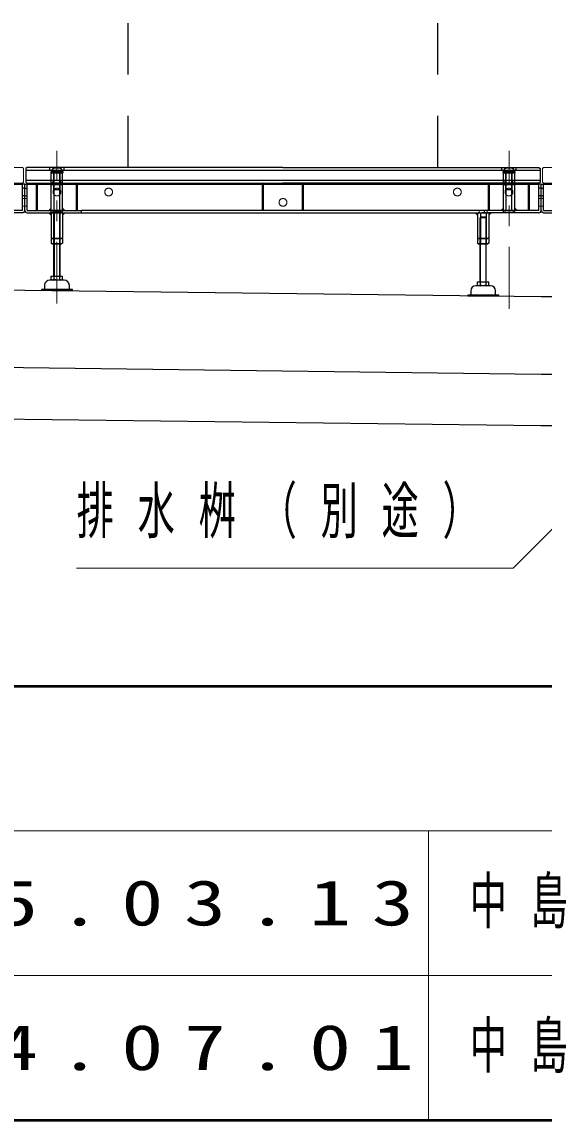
# Model space of a CAD drawing. Units: millimetres on the paper. Extents: x -385 to 0, y -594 to 267.
# Drawn here: x -273.2 to -247.9, y 0 to 53.2 of the extents above; entities that cross this region are included whole.
import ezdxf

# ---------------------------------------------------------------- set-up
doc = ezdxf.new("R2010")
doc.units = ezdxf.units.MM
doc.linetypes.add('USER1', pattern=[4.5, 2.5, -2])
doc.linetypes.add('USER2', pattern=[6, 3, -1, 1, -1])
doc.layers.add('1_40', color=7, linetype='Continuous', lineweight=25)
doc.layers.add('LY_3', color=7, linetype='Continuous', lineweight=13)
doc.layers.add('LY_4', color=7, linetype='Continuous')
doc.styles.add('ＭＳ ゴシック', font='')
doc.styles.get('ＭＳ ゴシック').set_extended_font_data('MS Gothic')

msp = doc.modelspace()

# ---------------------------------------------------------------- linework, layer by layer
at = {"layer": '1_40', "color": 4, "linetype": 'USER1'}
for p, q in [((-268.037, 46.101), (-268.037, 64.851)), ((-253.037, 46.101), (-253.037, 64.851))]:
    msp.add_line(p, q, dxfattribs=at)
at = {"layer": '1_40', "linetype": 'USER2', "lineweight": 13}
for p, q in [((-271.474, 39.516), (-271.474, 46.921)), ((-249.599, 39.266), (-249.599, 46.921))]:
    msp.add_line(p, q, dxfattribs=at)
at = {"layer": '1_40', "color": 40, "lineweight": 13}
for p, q in [((-274.199, 46.101), (-273.149, 46.101)), ((-273.149, 46.101), (-273.099, 46.051)), ((-273.099, 46.051), (-273.099, 45.401)), ((-247.924, 46.101), (-247.974, 46.051)), ((-247.974, 46.051), (-247.974, 45.401)), ((-246.874, 46.101), (-247.924, 46.101)), ((-273.149, 45.351), (-274.249, 45.351)), ((-273.149, 45.351), (-273.099, 45.401)), ((-247.924, 45.351), (-247.974, 45.401)), ((-247.924, 45.351), (-246.824, 45.351))]:
    msp.add_line(p, q, dxfattribs=at)
at = {"layer": '1_40', "color": 40}
for p, q in [((-272.924, 46.101), (-272.974, 46.051)), ((-272.924, 46.101), (-272.974, 46.051)), ((-272.974, 46.051), (-272.974, 45.788)), ((-272.974, 46.051), (-272.974, 45.401)), ((-272.974, 45.976), (-248.099, 45.976)), ((-260.537, 46.101), (-272.924, 46.101)), ((-270.024, 46.101), (-272.924, 46.101)), ((-271.824, 45.976), (-271.824, 46.101)), ((-271.124, 45.976), (-271.124, 46.101)), ((-260.537, 46.101), (-248.149, 46.101)), ((-251.049, 46.101), (-248.149, 46.101)), ((-249.949, 45.976), (-249.949, 46.101)), ((-249.249, 45.976), (-249.249, 46.101)), ((-248.149, 46.101), (-248.099, 46.051)), ((-248.149, 46.101), (-248.099, 46.051)), ((-248.099, 46.051), (-248.099, 45.401)), ((-248.099, 45.476), (-272.974, 45.476)), ((-272.974, 45.401), (-272.924, 45.351)), ((-272.974, 45.401), (-272.924, 45.351)), ((-272.924, 45.351), (-260.537, 45.351)), ((-272.924, 45.351), (-270.024, 45.351)), ((-271.662, 45.351), (-271.662, 45.476)), ((-271.287, 45.351), (-271.287, 45.476)), ((-248.149, 45.476), (-260.537, 45.476)), ((-248.149, 45.351), (-260.537, 45.351)), ((-248.149, 45.351), (-251.049, 45.351)), ((-249.787, 45.351), (-249.787, 45.476)), ((-249.412, 45.351), (-249.412, 45.476)), ((-248.099, 45.401), (-248.149, 45.351)), ((-248.099, 45.401), (-248.149, 45.351))]:
    msp.add_line(p, q, dxfattribs=at)
at = {"layer": '1_40'}
for p, q in [((-271.774, 45.901), (-271.774, 45.851)), ((-271.174, 45.901), (-271.774, 45.901)), ((-271.174, 45.851), (-271.774, 45.851)), ((-271.749, 45.822), (-271.699, 45.851)), ((-271.749, 45.379), (-271.749, 45.822)), ((-271.737, 45.901), (-271.737, 45.926)), ((-271.212, 45.901), (-271.737, 45.901)), ((-271.699, 45.851), (-271.249, 45.851)), ((-271.624, 45.026), (-271.624, 45.901)), ((-271.612, 45.379), (-271.612, 45.822)), ((-271.362, 46.076), (-271.587, 46.076)), ((-271.337, 45.379), (-271.337, 45.822)), ((-271.324, 45.026), (-271.324, 45.901)), ((-271.2, 45.822), (-271.249, 45.851)), ((-271.212, 45.901), (-271.212, 45.926)), ((-271.2, 45.379), (-271.2, 45.822)), ((-271.174, 45.851), (-271.174, 45.901)), ((-249.899, 45.901), (-249.899, 45.851)), ((-249.299, 45.901), (-249.899, 45.901)), ((-249.299, 45.851), (-249.899, 45.851)), ((-249.874, 45.822), (-249.824, 45.851)), ((-249.874, 45.379), (-249.874, 45.822)), ((-249.862, 45.901), (-249.862, 45.926)), ((-249.337, 45.901), (-249.862, 45.901)), ((-249.824, 45.851), (-249.374, 45.851)), ((-249.749, 45.026), (-249.749, 45.901)), ((-249.737, 45.379), (-249.737, 45.822)), ((-249.487, 46.076), (-249.712, 46.076)), ((-249.462, 45.379), (-249.462, 45.822)), ((-249.449, 45.026), (-249.449, 45.901)), ((-249.325, 45.822), (-249.374, 45.851)), ((-249.337, 45.901), (-249.337, 45.926)), ((-249.325, 45.379), (-249.325, 45.822)), ((-249.299, 45.851), (-249.299, 45.901)), ((-273.149, 44.031), (-273.149, 45.293)), ((-273.037, 45.293), (-273.149, 45.293)), ((-273.037, 44.031), (-273.037, 45.293)), ((-273.037, 45.293), (-272.924, 45.293)), ((-273.037, 44.031), (-273.037, 45.293)), ((-272.924, 44.031), (-272.924, 45.293)), ((-272.469, 44.043), (-272.469, 45.293)), ((-272.412, 45.351), (-270.537, 45.351)), ((-272.412, 44.043), (-272.412, 45.293)), ((-272.412, 45.293), (-270.537, 45.293)), ((-271.749, 45.379), (-271.699, 45.351)), ((-271.749, 45.252), (-271.699, 45.281)), ((-271.749, 44.059), (-271.749, 45.252)), ((-271.699, 45.351), (-271.249, 45.351)), ((-271.699, 45.281), (-271.249, 45.281)), ((-271.687, 45.351), (-271.687, 45.293)), ((-271.612, 44.059), (-271.612, 45.252)), ((-271.337, 44.059), (-271.337, 45.252)), ((-271.262, 45.351), (-271.262, 45.293)), ((-271.2, 45.379), (-271.249, 45.351)), ((-271.2, 45.252), (-271.249, 45.281)), ((-271.2, 44.059), (-271.2, 45.252)), ((-270.537, 44.043), (-270.537, 45.293)), ((-270.479, 44.043), (-270.479, 45.293)), ((-261.532, 44.043), (-261.532, 45.293)), ((-261.474, 45.351), (-259.599, 45.351)), ((-261.474, 44.043), (-261.474, 45.293)), ((-261.474, 45.293), (-259.599, 45.293)), ((-260.749, 45.351), (-260.749, 45.293)), ((-260.324, 45.351), (-260.324, 45.293)), ((-259.599, 44.043), (-259.599, 45.293)), ((-259.542, 44.043), (-259.542, 45.293)), ((-250.594, 44.043), (-250.594, 45.293)), ((-248.662, 45.351), (-250.537, 45.351)), ((-250.537, 44.043), (-250.537, 45.293)), ((-248.662, 45.293), (-250.537, 45.293)), ((-249.874, 45.379), (-249.824, 45.351)), ((-249.874, 45.252), (-249.824, 45.281)), ((-249.874, 44.059), (-249.874, 45.252)), ((-249.824, 45.351), (-249.374, 45.351)), ((-249.824, 45.281), (-249.374, 45.281)), ((-249.812, 45.351), (-249.812, 45.293)), ((-249.737, 44.059), (-249.737, 45.252)), ((-249.462, 44.059), (-249.462, 45.252)), ((-249.387, 45.351), (-249.387, 45.293)), ((-249.325, 45.379), (-249.374, 45.351)), ((-249.325, 45.252), (-249.374, 45.281)), ((-249.325, 44.059), (-249.325, 45.252)), ((-248.662, 44.043), (-248.662, 45.293)), ((-248.604, 44.043), (-248.604, 45.293)), ((-248.149, 44.031), (-248.149, 45.293)), ((-248.037, 45.293), (-248.149, 45.293)), ((-248.037, 44.031), (-248.037, 45.293)), ((-248.037, 45.293), (-247.924, 45.293)), ((-248.037, 44.031), (-248.037, 45.293)), ((-247.924, 44.031), (-247.924, 45.293)), ((-273.037, 45.106), (-273.149, 45.106)), ((-273.037, 44.731), (-273.149, 44.731)), ((-273.037, 45.106), (-272.924, 45.106)), ((-273.037, 44.731), (-272.924, 44.731)), ((-271.324, 45.026), (-271.624, 45.026)), ((-249.449, 45.026), (-249.749, 45.026)), ((-248.037, 45.106), (-248.149, 45.106)), ((-248.037, 44.731), (-248.149, 44.731)), ((-248.037, 45.106), (-247.924, 45.106)), ((-248.037, 44.731), (-247.924, 44.731)), ((-271.749, 44.143), (-271.861, 44.031)), ((-271.2, 44.143), (-271.088, 44.031)), ((-249.874, 44.143), (-249.986, 44.031)), ((-249.325, 44.143), (-249.213, 44.031)), ((-273.149, 44.031), (-275.787, 44.031)), ((-273.149, 43.918), (-275.787, 43.918)), ((-272.924, 44.031), (-270.287, 44.031)), ((-272.924, 43.918), (-270.287, 43.918)), ((-272.469, 44.043), (-272.412, 44.043)), ((-271.749, 43.806), (-271.861, 43.918)), ((-271.749, 44.059), (-271.699, 44.031)), ((-271.749, 43.918), (-271.749, 44.031)), ((-271.749, 43.89), (-271.699, 43.918)), ((-271.749, 43.89), (-271.749, 42.696)), ((-271.699, 44.031), (-271.249, 44.031)), ((-271.699, 43.918), (-271.249, 43.918)), ((-271.612, 43.89), (-271.612, 42.696)), ((-271.337, 43.89), (-271.337, 42.696)), ((-271.2, 44.059), (-271.249, 44.031)), ((-271.2, 43.89), (-271.249, 43.918)), ((-271.2, 43.806), (-271.088, 43.918)), ((-271.2, 43.89), (-271.2, 42.696)), ((-271.199, 43.918), (-271.199, 44.031)), ((-270.537, 44.043), (-270.479, 44.043)), ((-270.287, 43.918), (-270.287, 44.031)), ((-261.532, 44.043), (-261.474, 44.043)), ((-259.599, 44.043), (-259.542, 44.043)), ((-251.124, 43.806), (-251.236, 43.918)), ((-251.124, 43.89), (-251.074, 43.918)), ((-251.124, 43.89), (-251.124, 42.696)), ((-251.074, 43.918), (-250.624, 43.918)), ((-250.987, 43.89), (-250.987, 42.696)), ((-250.787, 43.918), (-250.787, 44.031)), ((-248.149, 44.031), (-250.787, 44.031)), ((-248.149, 43.918), (-250.787, 43.918)), ((-250.712, 43.89), (-250.712, 42.696)), ((-250.575, 43.89), (-250.624, 43.918)), ((-250.537, 44.043), (-250.594, 44.043)), ((-250.575, 43.806), (-250.463, 43.918)), ((-250.575, 43.89), (-250.575, 42.696)), ((-249.874, 44.059), (-249.824, 44.031)), ((-249.874, 43.918), (-249.874, 44.031)), ((-249.824, 44.031), (-249.374, 44.031)), ((-249.325, 44.059), (-249.374, 44.031)), ((-249.324, 43.918), (-249.324, 44.031)), ((-248.604, 44.043), (-248.662, 44.043)), ((-247.924, 44.031), (-245.287, 44.031)), ((-247.924, 43.918), (-245.287, 43.918)), ((-271.749, 42.696), (-271.699, 42.668)), ((-271.749, 42.668), (-271.749, 42.446)), ((-271.2, 42.668), (-271.749, 42.668)), ((-271.699, 42.668), (-271.249, 42.668)), ((-271.612, 42.668), (-271.612, 42.446)), ((-271.337, 42.668), (-271.337, 42.446)), ((-271.2, 42.696), (-271.249, 42.668)), ((-271.2, 42.668), (-271.2, 42.446)), ((-251.124, 42.696), (-251.074, 42.668)), ((-251.124, 42.668), (-251.124, 42.446)), ((-250.575, 42.668), (-251.124, 42.668)), ((-251.074, 42.668), (-250.624, 42.668)), ((-250.987, 42.668), (-250.987, 42.446)), ((-250.712, 42.668), (-250.712, 42.446)), ((-250.575, 42.696), (-250.624, 42.668)), ((-250.575, 42.668), (-250.575, 42.446)), ((-271.749, 42.446), (-271.699, 42.418)), ((-271.699, 42.418), (-271.249, 42.418)), ((-271.2, 42.446), (-271.249, 42.418)), ((-251.124, 42.446), (-251.074, 42.418)), ((-251.074, 42.418), (-250.624, 42.418)), ((-250.575, 42.446), (-250.624, 42.418)), ((-348.273, 41.11), (-248.023, 39.86)), ((-248.037, 39.861), (-222.787, 39.861)), ((-348.301, 37.361), (-248.051, 36.111)), ((-248.051, 36.111), (-243.287, 36.111)), ((-348.315, 34.861), (-248.065, 33.611)), ((-248.065, 33.611), (-243.287, 33.611))]:
    msp.add_line(p, q, dxfattribs=at)
at = {"layer": '1_40', "color": 60}
for p, q in [((-297.924, 45.293), (-273.149, 45.293)), ((-272.924, 45.293), (-248.149, 45.293)), ((-247.924, 45.293), (-223.149, 45.293)), ((-250.787, 44.031), (-270.287, 44.031)), ((-270.287, 43.918), (-250.787, 43.918))]:
    msp.add_line(p, q, dxfattribs=at)
at = {"layer": '1_40', "linetype": 'USER1', "lineweight": 13}
for p, q in [((-273.037, 44.606), (-273.149, 44.606)), ((-273.037, 44.231), (-273.149, 44.231)), ((-273.037, 44.606), (-272.924, 44.606)), ((-273.037, 44.231), (-272.924, 44.231)), ((-248.037, 44.606), (-248.149, 44.606)), ((-248.037, 44.231), (-248.149, 44.231)), ((-248.037, 44.606), (-247.924, 44.606)), ((-248.037, 44.231), (-247.924, 44.231)), ((-271.668, 43.918), (-271.668, 44.031)), ((-271.668, 44.031), (-271.668, 43.918)), ((-271.281, 43.918), (-271.281, 44.031)), ((-271.281, 44.031), (-271.281, 43.918)), ((-251.043, 44.031), (-251.043, 43.918)), ((-250.656, 44.031), (-250.656, 43.918)), ((-249.793, 43.918), (-249.793, 44.031)), ((-249.406, 43.918), (-249.406, 44.031))]:
    msp.add_line(p, q, dxfattribs=at)
at = {"layer": '1_40', "color": 4}
for p, q in [((-271.598, 43.978), (-271.624, 43.951)), ((-271.324, 43.951), (-271.624, 43.951)), ((-271.624, 40.853), (-271.624, 43.951)), ((-271.351, 43.978), (-271.598, 43.978)), ((-271.324, 43.951), (-271.351, 43.978)), ((-271.324, 40.853), (-271.324, 43.951)), ((-250.973, 43.705), (-250.999, 43.678)), ((-250.699, 43.678), (-250.999, 43.678)), ((-250.999, 40.58), (-250.999, 43.678)), ((-250.726, 43.705), (-250.973, 43.705)), ((-250.699, 43.678), (-250.726, 43.705)), ((-250.699, 40.58), (-250.699, 43.678)), ((-272.074, 40.403), (-272.074, 40.203)), ((-271.124, 40.653), (-271.824, 40.653)), ((-271.749, 40.853), (-271.2, 40.853)), ((-271.749, 40.684), (-271.749, 40.853)), ((-271.749, 40.684), (-271.624, 40.653)), ((-271.624, 40.853), (-271.598, 40.853)), ((-271.612, 40.684), (-271.612, 40.853)), ((-271.324, 40.853), (-271.351, 40.853)), ((-271.337, 40.684), (-271.337, 40.853)), ((-271.324, 40.653), (-271.2, 40.684)), ((-271.2, 40.684), (-271.2, 40.853)), ((-270.874, 40.203), (-270.874, 40.403)), ((-251.124, 40.58), (-250.575, 40.58)), ((-251.124, 40.411), (-251.124, 40.58)), ((-251.124, 40.411), (-250.999, 40.38)), ((-250.999, 40.58), (-250.973, 40.58)), ((-250.987, 40.411), (-250.987, 40.58)), ((-250.699, 40.58), (-250.726, 40.58)), ((-250.712, 40.411), (-250.712, 40.58)), ((-250.699, 40.38), (-250.575, 40.411)), ((-250.575, 40.411), (-250.575, 40.58)), ((-270.724, 40.203), (-272.224, 40.203)), ((-272.224, 40.203), (-272.224, 40.153)), ((-270.724, 40.153), (-272.224, 40.153)), ((-270.724, 40.153), (-270.724, 40.203)), ((-250.099, 39.93), (-251.599, 39.93)), ((-251.599, 39.93), (-251.599, 39.88)), ((-250.099, 39.88), (-251.599, 39.88)), ((-251.449, 40.13), (-251.449, 39.93)), ((-250.499, 40.38), (-251.199, 40.38)), ((-250.249, 39.93), (-250.249, 40.13)), ((-250.099, 39.88), (-250.099, 39.93))]:
    msp.add_line(p, q, dxfattribs=at)
at = {"layer": '1_40', "color": 4, "lineweight": 13}
for p, q in [((-271.598, 40.853), (-271.598, 43.978)), ((-271.351, 40.853), (-271.351, 43.978)), ((-250.973, 40.58), (-250.973, 43.705)), ((-250.726, 40.58), (-250.726, 43.705))]:
    msp.add_line(p, q, dxfattribs=at)
at = {"layer": '1_40', "color": 4}
for points in [[(-271.749, 40.684), (-271.726, 40.679), (-271.703, 40.676), (-271.681, 40.675), (-271.658, 40.676), (-271.635, 40.679), (-271.612, 40.684)], [(-271.612, 40.684), (-271.552, 40.678), (-271.493, 40.675), (-271.433, 40.676), (-271.372, 40.68), (-271.337, 40.684)], [(-271.337, 40.684), (-271.315, 40.679), (-271.292, 40.676), (-271.269, 40.675), (-271.246, 40.676), (-271.223, 40.679), (-271.2, 40.684)], [(-251.124, 40.411), (-251.101, 40.406), (-251.078, 40.403), (-251.056, 40.402), (-251.033, 40.403), (-251.01, 40.406), (-250.987, 40.411)], [(-250.987, 40.411), (-250.927, 40.405), (-250.868, 40.402), (-250.808, 40.403), (-250.747, 40.407), (-250.712, 40.411)], [(-250.712, 40.411), (-250.69, 40.406), (-250.667, 40.403), (-250.644, 40.402), (-250.621, 40.403), (-250.598, 40.406), (-250.575, 40.411)]]:
    msp.add_lwpolyline(points, dxfattribs=at)
at = {"layer": '1_40', "lineweight": 13}
msp.add_lwpolyline([(-243.084, 33.021), (-249.394, 26.712), (-270.523, 26.712)], dxfattribs=at)
at = {"layer": '1_40', "color": 60, "linetype": 'USER1', "lineweight": 13}
for centre in [(-271.474, 44.918), (-268.974, 44.918), (-252.099, 44.918), (-249.599, 44.918), (-260.537, 44.418)]:
    msp.add_circle(centre, 0.188, dxfattribs=at)
at = {"layer": '1_40'}
for centre, radius, start, end in [((-271.68, 45.722), 0.121, 55.6159, 124.3841), ((-271.587, 45.926), 0.15, 90, 180), ((-271.474, 45.39), 0.454, 72.4121, 107.5879), ((-271.362, 45.926), 0.15, 0, 90), ((-271.269, 45.722), 0.121, 55.6159, 124.3841), ((-249.805, 45.722), 0.121, 55.6159, 124.3841), ((-249.712, 45.926), 0.15, 90, 180), ((-249.599, 45.39), 0.454, 72.4121, 107.5879), ((-249.487, 45.926), 0.15, 0, 90), ((-249.394, 45.722), 0.121, 55.6159, 124.3841), ((-272.412, 45.293), 0.0575, 90, 180), ((-271.68, 45.479), 0.121, 235.6159, 304.3841), ((-271.68, 45.152), 0.121, 55.6159, 124.3841), ((-271.474, 45.812), 0.454, 252.4121, 287.5879), ((-271.474, 44.82), 0.454, 72.4121, 107.5879), ((-271.269, 45.479), 0.121, 235.6159, 304.3841), ((-271.269, 45.152), 0.121, 55.6159, 124.3841), ((-270.537, 45.293), 0.0575, 0, 90), ((-261.474, 45.293), 0.0575, 90, 180), ((-259.599, 45.293), 0.0575, 0, 90), ((-250.537, 45.293), 0.0575, 90, 180), ((-249.805, 45.479), 0.121, 235.6159, 304.3841), ((-249.805, 45.152), 0.121, 55.6159, 124.3841), ((-249.599, 45.812), 0.454, 252.4121, 287.5879), ((-249.599, 44.82), 0.454, 72.4121, 107.5879), ((-249.394, 45.479), 0.121, 235.6159, 304.3841), ((-249.394, 45.152), 0.121, 55.6159, 124.3841), ((-248.662, 45.293), 0.0575, 0, 90), ((-273.149, 44.031), 0.113, 270, 0), ((-272.924, 44.031), 0.113, 180, 270), ((-271.68, 44.159), 0.121, 235.6159, 304.3841), ((-271.68, 43.789), 0.121, 55.6159, 124.3841), ((-271.474, 44.492), 0.454, 252.4121, 287.5879), ((-271.474, 43.457), 0.454, 72.4121, 107.5879), ((-271.269, 44.159), 0.121, 235.6159, 304.3841), ((-271.269, 43.789), 0.121, 55.6159, 124.3841), ((-251.055, 43.789), 0.121, 55.6159, 124.3841), ((-250.849, 43.457), 0.454, 72.4121, 107.5879), ((-250.644, 43.789), 0.121, 55.6159, 124.3841), ((-249.805, 44.159), 0.121, 235.6159, 304.3841), ((-249.599, 44.492), 0.454, 252.4121, 287.5879), ((-249.394, 44.159), 0.121, 235.6159, 304.3841), ((-248.149, 44.031), 0.113, 270, 0), ((-247.924, 44.031), 0.113, 180, 270), ((-271.68, 42.797), 0.121, 235.6159, 304.3841), ((-271.474, 43.129), 0.454, 252.4121, 287.5879), ((-271.269, 42.797), 0.121, 235.6159, 304.3841), ((-251.055, 42.797), 0.121, 235.6159, 304.3841), ((-250.849, 43.129), 0.454, 252.4121, 287.5879), ((-250.644, 42.797), 0.121, 235.6159, 304.3841), ((-271.68, 42.547), 0.121, 235.6159, 304.3841), ((-271.474, 42.879), 0.454, 252.4121, 287.5879), ((-271.269, 42.547), 0.121, 235.6159, 304.3841), ((-251.055, 42.547), 0.121, 235.6159, 304.3841), ((-250.849, 42.879), 0.454, 252.4121, 287.5879), ((-250.644, 42.547), 0.121, 235.6159, 304.3841)]:
    msp.add_arc(centre, radius, start, end, dxfattribs=at)
at = {"layer": '1_40', "color": 4}
for centre, start, end in [((-271.824, 40.403), 90, 180), ((-271.124, 40.403), 0, 90), ((-251.199, 40.13), 90, 180), ((-250.499, 40.13), 0, 90)]:
    msp.add_arc(centre, 0.25, start, end, dxfattribs=at)
at = {"layer": 'LY_3', "lineweight": 50}
for p, q in [((-385, 21), (0, 21)), ((-385, 0), (0, 0))]:
    msp.add_line(p, q, dxfattribs=at)
at = {"layer": 'LY_3'}
for p, q in [((-385, 14), (-243.5, 14)), ((-253.5, 14), (-253.5, 0)), ((-385, 7), (-243.5, 7))]:
    msp.add_line(p, q, dxfattribs=at)

# ---------------------------------------------------------------- texts
at = {"layer": '1_40', "insert": (-270.523, 29.362), "char_height": 2.199, "attachment_point": 4, "style": 'ＭＳ ゴシック'}
msp.add_mtext('\\T1.64;\\W0.6;排水桝（別途）', dxfattribs=at)
at = {"layer": 'LY_4', "char_height": 2.199, "attachment_point": 4, "style": 'ＭＳ ゴシック'}
for s, insert in [('\\T1.64;\\W0.6;中島', (-251.5, 10.5)), ('\\T1.5;\\W1.35;2025.03.13', (-283.5, 10.5)), ('\\T1.64;\\W0.6;中島', (-251.5, 3.5)), ('\\T1.5;\\W1.35;2024.07.01', (-283.5, 3.5))]:
    msp.add_mtext(s, dxfattribs=dict(at, insert=insert))

doc.saveas('drawing.dxf')
